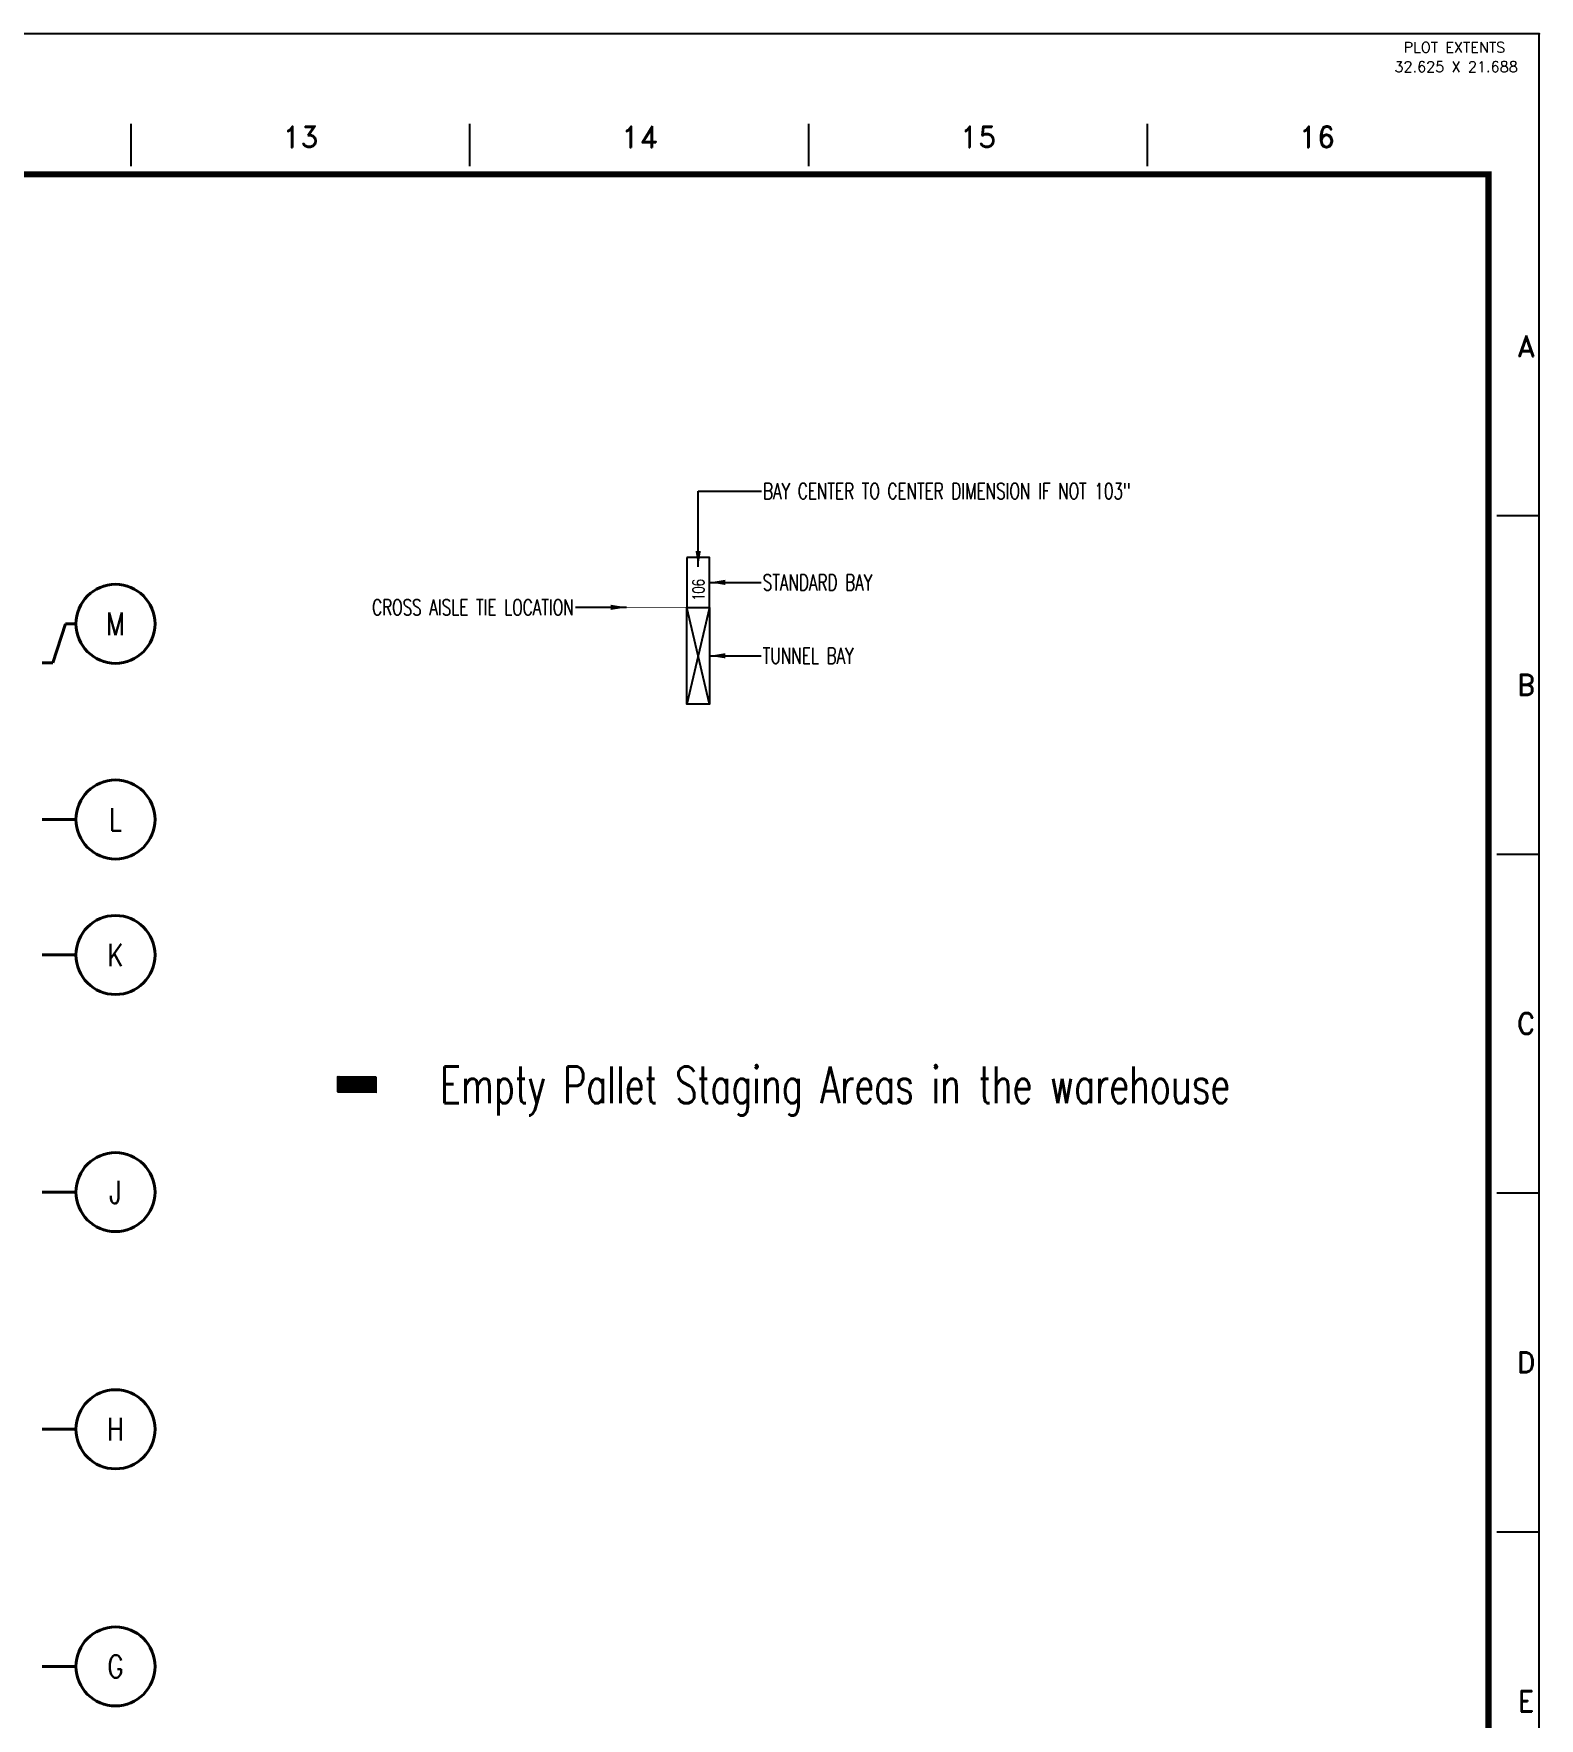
# Model space of a CAD drawing. Header units: inches. Extents: x -1028 to 37906, y -2339 to 19896.
# Drawn here: x 7518 to 10717, y 1888 to 5468 of the extents above; entities that cross this region are included whole.
import ezdxf
from ezdxf.enums import TextEntityAlignment as Align

# ---------------------------------------------------------------- set-up
doc = ezdxf.new("R2010")
doc.units = ezdxf.units.IN
doc.header["$LTSCALE"] = 90
doc.header["$MEASUREMENT"] = 0
doc.linetypes.add('HIDDEN', pattern=[0.375, 0.25, -0.125])
for name, color, linetype in [('BORD', 96, 'Continuous'), ('EXTRA', 35, 'Continuous'), ('FDIM', 2, 'Continuous'), ('HIDDENL', 94, 'HIDDEN'), ('RACKING', 5, 'Continuous'), ('TEXTL', 2, 'Continuous')]:
    doc.layers.add(name, color=color, linetype=linetype)
doc.layers.add('X02461AFP1$0$UCOLB384', color=6, linetype='Continuous', lineweight=40)
doc.layers.add('X02461AFP1$0$UCOLG2', color=7, linetype='Continuous', lineweight=40)
doc.styles.add('2thirds', font='romans.shx', dxfattribs={"width": 0.7})
doc.styles.add('DCMARCH', font='stylu.ttf', dxfattribs={"width": 0.75, "oblique": 15})
doc.styles.add('Romand', font='romand.shx')
doc.styles.add('Simplex', font='simplex.shx')
doc.styles.add('X02461AFP1$0$COLBUB', font='simplex.shx', dxfattribs={"width": 0.8})
doc.dimstyles.new('2tfrac16', dxfattribs={"dimscale": 360, "dimtxt": 0.0938, "dimasz": 0.0938, "dimexe": 0.0625, "dimexo": 0.0625, "dimgap": 0.01, "dimtad": 1, "dimdec": 4, "dimzin": 1, "dimdsep": 46, "dimlunit": 5, "dimtxsty": '2thirds', "dimcen": 0.09, "dimclrd": 256, "dimclre": 256, "dimclrt": 256, "dimadec": 0, "dimazin": 0, "dimtfac": 0.75, "dimtdec": 4, "dimtofl": 0, "dimtmove": 0, "dimatfit": 0, "dimfxl": 1, "dimfrac": 2, "dimtolj": 1, "dimtzin": 0, "dimarcsym": 0})

# ---------------------------------------------------------------- blocks, each defined once
blk = doc.blocks.new('sbord_d')
at = {"layer": 'BORD'}
for p, q in [((24, 20.0625), (24, 20.3125)), ((26, 20.0625), (26, 20.3125)), ((28, 20.0625), (28, 20.3125)), ((30, 20.0625), (30, 20.3125)), ((32.0625, 18), (32.3125, 18)), ((32.0625, 16), (32.3125, 16)), ((32.0625, 14), (32.3125, 14)), ((32.0625, 12), (32.3125, 12))]:
    blk.add_line(p, q, dxfattribs=at)
at = {"layer": 'BORD', "const_width": 0.0313}
blk.add_lwpolyline([(-0.0156, -0.0156), (32.0156, -0.0156), (32.0156, 20.0156), (-0.0156, 20.0156)], close=True, dxfattribs=at)
at = {"layer": 'EXTRA'}
for points in [[(-0.3125, -0.8438), (32.3125, -0.8438), (32.3125, 20.8438), (-0.3125, 20.8438)], [(0, 0), (32, 0), (32, 20), (0, 20)]]:
    blk.add_lwpolyline(points, close=True, dxfattribs=at)
at = {"layer": 'TEXTL'}
for p in [(32.3125, 20.8438), (32, 20)]:
    blk.add_point(p, dxfattribs=at)
at = {"layer": 'BORD', "style": 'Romand'}
for s, p in [('13', (25, 20.2344)), ('14', (27, 20.2344)), ('15', (29, 20.2344)), ('16', (31, 20.2344)), ('A', (32.2344, 19)), ('B', (32.2344, 17)), ('C', (32.2344, 15)), ('D', (32.2344, 13)), ('E', (32.2344, 11))]:
    blk.add_text(s, height=0.125, dxfattribs=at).set_placement(p, align=Align.MIDDLE)
at = {"layer": 'EXTRA', "style": 'Simplex'}
for s, p in [('PLOT EXTENTS', (31.5113, 20.732)), ('32.625 X 21.688', (31.4571, 20.6173))]:
    blk.add_text(s, height=0.0625, dxfattribs=at).set_placement(p)
at = {"layer": 'TEXTL', "flags": 8}
for tag, height, style, p in [('TITLE1', 0.1562, 'Simplex', (30.2656, 2.776)), ('TITLE2', 0.1562, 'Simplex', (30.2656, 2.4427)), ('CHK', 0.0938, 'Simplex', (29.8281, 0.8828)), ('APP', 0.0938, 'Simplex', (30.7031, 0.8828)), ('JOB#', 0.125, 'Romand', (30.1198, 0.1328)), ('SHT', 0.125, 'Romand', (31.1927, 0.1328)), ('REV', 0.125, 'Romand', (31.7891, 0.1328))]:
    blk.add_attdef(tag, text='', height=height, dxfattribs=dict(at, style=style)).set_placement(p, align=Align.MIDDLE)
at = {"layer": 'TEXTL', "style": 'Simplex', "flags": 8}
for tag, height, p in [('CUSTOMER', 0.1562, (30.2656, 1.6968)), ('LOCATION', 0.125, (30.2656, 1.3635)), ('REVC', 0.0781, (20.2594, 0.9448)), ('CCHK', 0.0781, (27.2554, 0.9434)), ('REVB', 0.0781, (20.2594, 0.6948)), ('BCHK', 0.0781, (27.2554, 0.6834)), ('REVA', 0.0781, (20.2594, 0.4448)), ('ACHK', 0.0781, (27.2554, 0.4434))]:
    blk.add_attdef(tag, text='', height=height, dxfattribs=at).set_placement(p, align=Align.CENTER)
at = {"layer": 'TEXTL', "flags": 8}
for tag, p, height, style in [('REVCDESC', (20.6253, 0.9434), 0.0781, 'Simplex'), ('REVBDESC', (20.6253, 0.6834), 0.0781, 'Simplex'), ('REVADESC', (20.6253, 0.4434), 0.0781, 'Simplex'), ('DWG#', (30.0549, -0.5661), 0.0938, 'Romand')]:
    blk.add_attdef(tag, p, '', height=height, dxfattribs=dict(at, style=style))
at = {"layer": 'TEXTL', "style": 'DCMARCH', "oblique": 15, "width": 0.75, "flags": 8}
for tag, p in [('CBY', (26.7554, 0.9434)), ('BBY', (26.7554, 0.6834)), ('ABY', (26.7554, 0.4434))]:
    blk.add_attdef(tag, text='', height=0.0781, dxfattribs=at).set_placement(p, align=Align.CENTER)
at = {"layer": 'TEXTL', "style": 'Simplex', "flags": 8}
for tag, height, width, p, p2 in [('CAPP', 0.0781, 1.292308, (27.5883, 0.9437), (27.9633, 0.9437)), ('CDT', 0.0781, 1.866, (28.0712, 0.9434), (28.46, 0.9434)), ('SCALE', 0.0938, 1.702732, (31.2344, 0.8374), (31.9413, 0.8374)), ('BAPP', 0.0781, 1.292308, (27.5883, 0.6834), (27.9633, 0.6834)), ('BDT', 0.0781, 1.866, (28.0712, 0.6831), (28.46, 0.6831)), ('AAPP', 0.0781, 1.275949, (27.5881, 0.4434), (27.9631, 0.4434)), ('ADT', 0.0781, 1.833263, (28.0712, 0.4434), (28.46, 0.4434)), ('DATE', 0.0938, 2.134634, (28.6094, 0.4624), (29.3146, 0.4624)), ('CHKDT', 0.0938, 1.555556, (29.4844, 0.4624), (30.1719, 0.4624)), ('APPDT', 0.0938, 1.555556, (30.3594, 0.4624), (31.0469, 0.4624)), ('PLOT#', 0.0938, 8.555556, (31.2344, 0.4624), (31.9219, 0.4624))]:
    blk.add_attdef(tag, text='', height=height, dxfattribs=dict(at, width=width)).set_placement(p, p2, align=Align.FIT)
at = {"layer": 'TEXTL', "style": 'DCMARCH', "oblique": 15, "width": 0.75, "flags": 8}
blk.add_attdef('DRBY', (28.5931, 0.8208), '', height=0.125, dxfattribs=at)
blk = doc.blocks.new('TUNN')
for p, q in [((0, 0), (1, 1)), ((1, 0), (0, 1))]:
    blk.add_line(p, q)
blk.add_lwpolyline([(1, 0), (0, 0), (0, 1), (1, 1)], close=True)
blk = doc.blocks.new('BAY')
blk.add_lwpolyline([(1, 1), (1, 0), (0, 0), (0, 1)], close=True)
blk = doc.blocks.new('CLnumb')
at = {"layer": 'X02461AFP1$0$UCOLB384'}
blk.add_circle((0, 84), 84, dxfattribs=at)
at = {"layer": 'X02461AFP1$0$UCOLB384', "style": 'X02461AFP1$0$COLBUB', "width": 0.8}
blk.add_attdef('384', text='', height=48, dxfattribs=at).set_placement((0, 84), align=Align.MIDDLE_CENTER)

msp = doc.modelspace()

# ---------------------------------------------------------------- hatches: boundary and pattern name
h = msp.add_hatch()
h.set_pattern_fill('ANSI31', color=256, scale=0.625, angle=180, style=0)
h.set_pattern_definition([(225, (9317.15761, 3752.41129), (0.0552427173, -0.0552427173), [])])
h.paths.add_polyline_path([(8163.501435, 3218.141832), (8246.63688, 3218.141832), (8246.63688, 3251.775974), (8163.501435, 3251.775974)])
h.paths.add_polyline_path([(8194.621201, 3239.815686), (8194.621201, 3227.732352), (8213.371201, 3227.732352), (8213.371201, 3239.815686)], flags=24)

# ---------------------------------------------------------------- linework, layer by layer
at = {"layer": 'HIDDENL', "const_width": 2}
msp.add_lwpolyline([(8777.896969, 4248.864745), (8905.896969, 4248.864745)], dxfattribs=at)
at = {"layer": 'X02461AFP1$0$UCOLG2'}
for p, q in [((7558.4331, 4130.985913), (7585.409305, 4213.813114)), ((7585.409305, 4213.813114), (7607.656734, 4213.813114)), ((7535.656734, 4130.985913), (7558.4331, 4130.985913)), ((7535.656734, 3797.985913), (7607.656734, 3797.985913)), ((7535.656734, 3509.985913), (7607.656734, 3509.985913)), ((7535.656734, 3005.985913), (7607.656734, 3005.985913)), ((7535.656734, 2501.985913), (7607.656734, 2501.985913)), ((7535.656734, 1997.985913), (7607.656734, 1997.985913))]:
    msp.add_line(p, q, dxfattribs=at)

# ---------------------------------------------------------------- block references
for p, values in [((7691.656734, 4129.813114), {'384': 'M'}), ((7691.656734, 3713.985913), {'384': 'L'}), ((7691.656734, 3425.985913), {'384': 'K'}), ((7691.656734, 2921.985913), {'384': 'J'}), ((7691.656734, 2417.985913), {'384': 'H'}), ((7691.656734, 1913.985913), {'384': 'G'})]:
    msp.add_blockref('CLnumb', p).add_auto_attribs(values)
at = {"layer": 'FDIM', "xscale": 360, "yscale": 360, "zscale": 360}
msp.add_blockref('sbord_d', (-915.03317, -2035.729274), dxfattribs=at)
at = {"layer": 'RACKING', "xscale": -48, "yscale": 106, "zscale": 48}
msp.add_blockref('BAY', (8953.896969, 4248.864745), dxfattribs=at)
at = {"layer": 'RACKING', "xscale": 206, "yscale": 48, "zscale": 206, "rotation": 90}
msp.add_blockref('TUNN', (8953.896969, 4042.864745), dxfattribs=at)

# ---------------------------------------------------------------- texts
at = {"insert": (8381.7085, 3272.667797), "char_height": 77.83509916, "attachment_point": 1, "style": '2thirds'}
msp.add_mtext('Empty Pallet Staging Areas in the warehouse', dxfattribs=at)
at = {"layer": 'FDIM', "style": '2thirds', "width": 0.7}
msp.add_text('106', height=25.2085466, rotation=90, dxfattribs=at).set_placement((8943.09328, 4263.261627))
at = {"layer": 'FDIM', "char_height": 33.768, "style": '2thirds'}
for s, insert, attachment_point in [('BAY CENTER TO CENTER DIMENSION IF NOT 103"', (9067.894177, 4512.745933), 1), ('\\A1;STANDARD BAY', (9067.115682, 4318.748745), 1), ('\\A1;CROSS AISLE TIE LOCATION', (8665.547749, 4231.980745), 9), ('\\A1;TUNNEL BAY', (9067.115682, 4162.748745), 1)]:
    msp.add_mtext(s, dxfattribs=dict(at, insert=insert, attachment_point=attachment_point))

# ---------------------------------------------------------------- leaders
at = {"layer": 'FDIM', "annotation_type": 0, "has_hookline": 1}
for points, hookline_direction, text_width in [([(8930.002224, 4334.798036), (8930.002224, 4495.861933), (9064.294177, 4495.861933)], 0, 898.2288), ([(8953.896969, 4301.864745), (9063.515682, 4301.864745)], 0, 260.0136), ([(8777.896969, 4248.864745), (8669.147749, 4248.864745)], 1, 485.1336), ([(8953.896969, 4145.864745), (9063.515682, 4145.864745)], 0, 218.3664)]:
    msp.add_leader(points, dimstyle='2tfrac16', override={"dimgap": 0.01, "dimtad": 0}, dxfattribs=dict(at, hookline_direction=hookline_direction, text_width=text_width))

doc.saveas('drawing.dxf')
